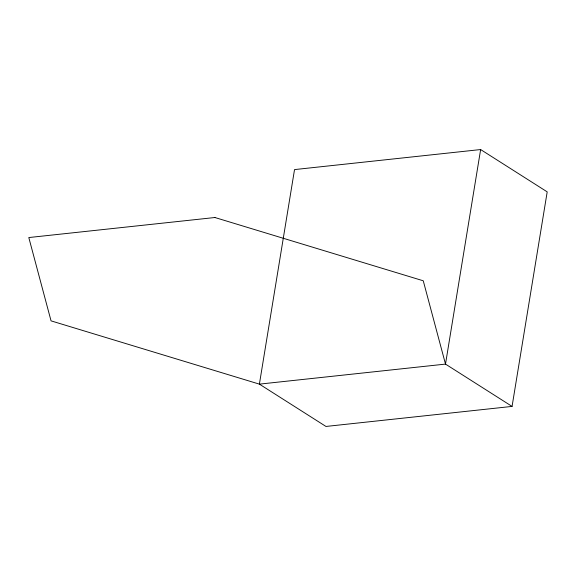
<?xml version="1.0" encoding="UTF-8"?>
<svg xmlns="http://www.w3.org/2000/svg" width="576" height="576" viewBox="0 0 576 576"><rect width="100%" height="100%" fill="white"/><g stroke="black" fill="none" stroke-linecap="round" stroke-linejoin="round"><path stroke-width="0.86" d="M480.636 149.551L445.5 364.097L512.064 406.411L547.2 191.866L480.636 149.551L294.53 169.589L259.394 384.134L325.966 426.449L512.064 406.411M214.906 217.512L28.8 237.55L51.048 320.861L259.394 384.134L445.5 364.097L423.252 280.786L214.906 217.512"/></g></svg>
